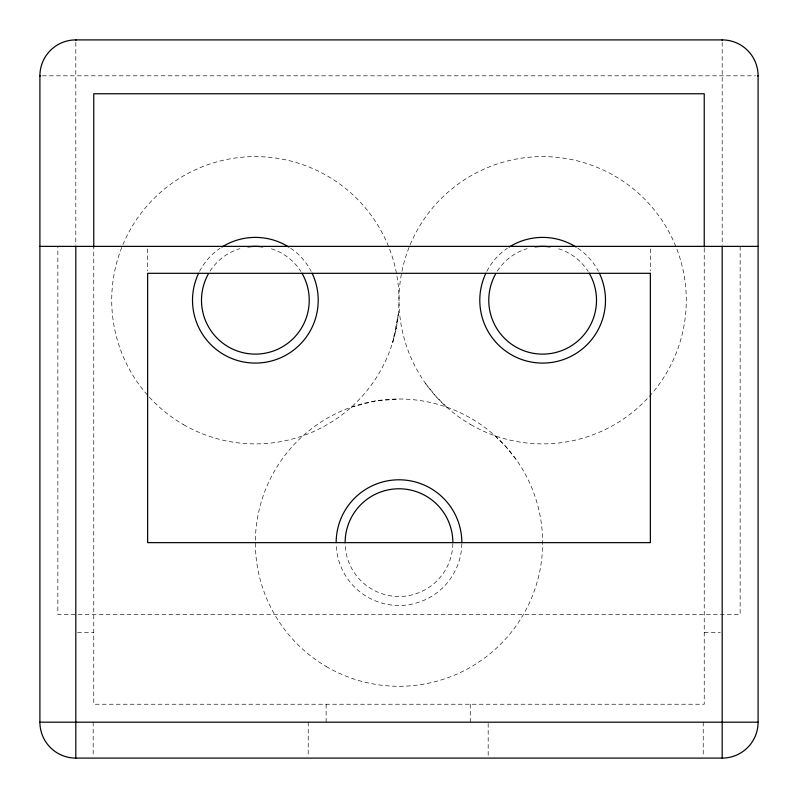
<?xml version="1.0" encoding="UTF-8"?>
<svg xmlns="http://www.w3.org/2000/svg" width="798" height="798" viewBox="0 0 798 798"><rect width="100%" height="100%" fill="white"/><g stroke="black" fill="none" stroke-linecap="round" stroke-linejoin="round"><path stroke-width="0.6" stroke-dasharray="3.99 2.99" d="M351.3 407.15L375.449 400.945L399 399M42.424 75.81L755.576 75.81M77.506 632.415L93.765 632.415M704.235 632.415L720.385 632.415M494.94 435.738L506.122 446.94L515.977 459.269M446.7 407.15L435.518 395.948L425.663 383.619M740.145 246.383L740.145 614.46L57.855 614.46L57.855 246.383M722.19 42.424L722.19 245.186M704.235 248.248L704.235 704.235L93.765 704.235L93.765 246.383M703.228 722.19L703.228 755.626M650.37 248.826L650.37 270.871M488.176 723.427L488.176 755.626M470.261 704.235L470.261 722.19M326.133 704.235L326.133 722.19M308.218 722.19L308.218 755.626M147.63 248.826L147.63 270.871M93.167 722.19L93.167 755.626M75.81 42.424L75.81 245.186M199.54 271.38A62.843 62.843 0 0 1 220.078 248.248M290.642 248.248A62.843 62.843 0 0 1 311.18 271.38M210.014 271.17A53.865 53.865 0 0 1 239.929 248.637M271.35 248.806A53.865 53.865 0 0 1 300.896 271.48M486.82 271.38A62.843 62.843 0 0 1 507.358 248.248M577.922 248.248A62.843 62.843 0 0 1 598.46 271.38M497.294 271.17A53.865 53.865 0 0 1 527.209 248.637M558.63 248.806A53.865 53.865 0 0 1 588.176 271.48M461.833 543.767A62.843 62.843 0 0 1 399 605.483A62.843 62.843 0 0 1 336.167 543.767M452.855 543.528A53.865 53.865 0 0 1 399.18 596.505A53.865 53.865 0 0 1 345.145 543.887M398.342 314.013L396.267 328.128L392.676 342.392L398.342 314.013M470.82 424.646A143.64 143.64 0 0 0 686.28 300.248A143.64 143.64 0 0 0 470.82 175.849A143.64 143.64 0 0 0 470.82 424.646M326.163 666.45A143.64 143.64 0 0 0 542.64 543.817A143.64 143.64 0 0 0 328.197 417.663A143.64 143.64 0 0 0 326.163 666.45M183.54 424.646A143.64 143.64 0 0 0 399 300.248A143.64 143.64 0 0 0 183.54 175.849A143.64 143.64 0 0 0 183.54 424.646"/><path stroke-width="1.2" d="M75.81 39.9L722.19 39.9A35.91 35.91 0 0 1 758.1 75.81L758.1 722.19A35.91 35.91 0 0 1 722.19 758.1L75.81 758.1A35.91 35.91 0 0 1 39.9 722.19L39.9 75.81A35.91 35.91 0 0 1 75.81 39.9L75.81 40.499M39.9 75.81L40.499 75.81M757.501 75.81L758.1 75.81M39.9 246.383L758.1 246.383M39.9 722.19L758.1 722.19M722.19 39.9L722.19 40.499M722.19 246.383L722.19 758.1M704.235 247.001L704.235 93.765L93.765 93.765L93.765 247.001M75.81 246.383L75.81 758.1M312.118 273.265A62.843 62.843 0 0 1 255.36 363.09A62.843 62.843 0 0 1 198.602 273.265M221.864 247.071A62.843 62.843 0 0 1 288.856 247.071M301.933 273.185A53.865 53.865 0 0 1 255.839 354.113A53.865 53.865 0 0 1 208.308 274.033M247.839 246.911A53.865 53.865 0 0 1 262.741 246.891M599.398 273.265A62.843 62.843 0 0 1 542.64 363.09A62.843 62.843 0 0 1 485.882 273.265M509.144 247.071A62.843 62.843 0 0 1 576.136 247.071M589.213 273.185A53.865 53.865 0 0 1 543.119 354.113A53.865 53.865 0 0 1 495.588 274.033M535.119 246.911A53.865 53.865 0 0 1 550.022 246.891M336.158 542.64A62.843 62.843 0 0 1 399 479.798A62.843 62.843 0 0 1 461.843 542.64M345.135 542.83A53.865 53.865 0 0 1 398.81 488.775A53.865 53.865 0 0 1 452.865 542.45M650.37 273.315L147.63 273.315L147.63 542.64L650.37 542.64L650.37 273.315"/></g></svg>
